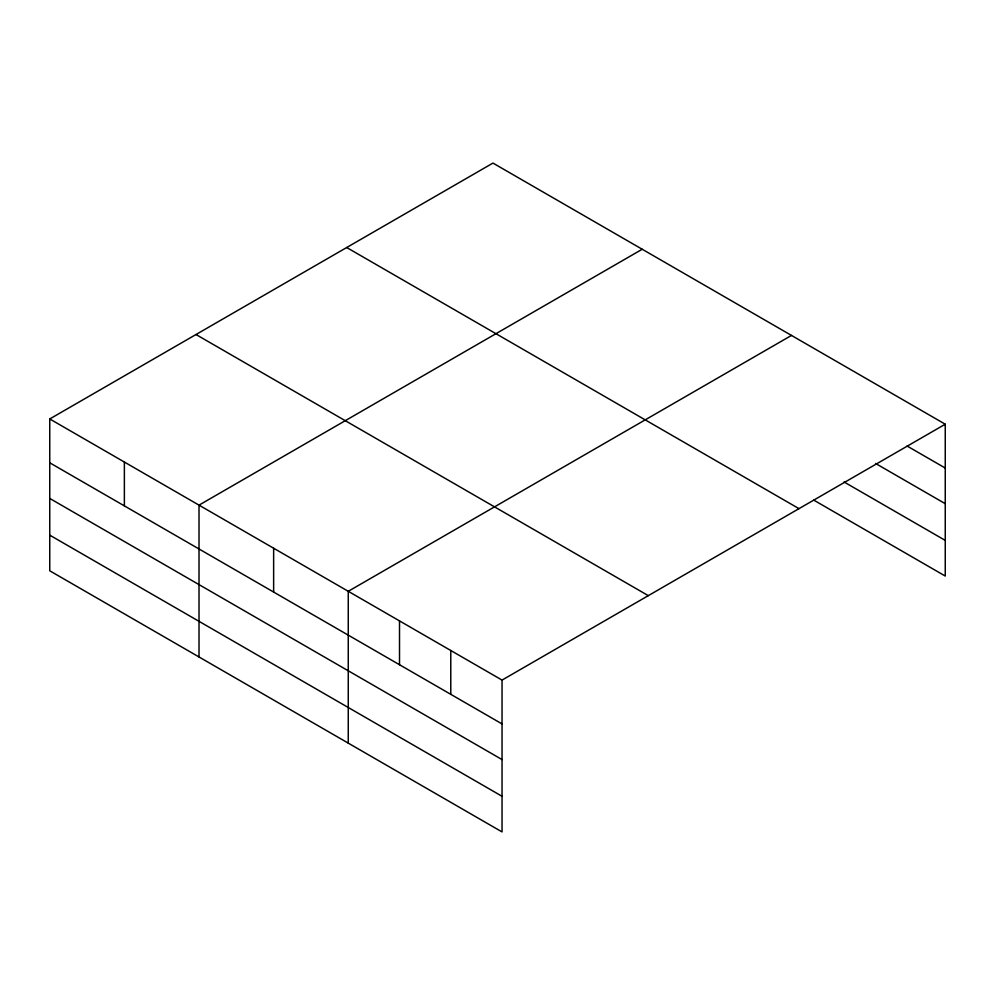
<?xml version="1.0" encoding="UTF-8"?>
<svg xmlns="http://www.w3.org/2000/svg" width="995" height="995" viewBox="0 0 995 995"><rect width="100%" height="100%" fill="white"/><g stroke="black" fill="none" stroke-linecap="round" stroke-linejoin="round"><path stroke-width="1.49" d="M49.75 418.957L502.04 680.095L502.04 831.919L49.75 570.794L49.75 418.957L492.96 163.081L945.25 424.206L945.25 576.043L813.811 500.149M642.21 249.248L199.012 505.137L199.012 656.961M791.473 335.427L348.262 591.304L348.262 743.141M502.04 680.095L945.25 424.206M907.129 446.046L945.25 468.048M875.588 463.471L945.25 503.681M844.046 481.966L945.25 540.397M346.695 247.519L798.997 508.656M196.003 334.519L648.305 595.644M49.75 462.799L502.04 723.925M49.75 498.433L502.04 759.571M49.75 535.148L502.04 796.286M450.785 650.494L450.785 694.336M399.517 620.905L399.517 664.735M273.637 548.22L273.637 592.062M124.375 462.053L124.375 505.883"/></g></svg>
